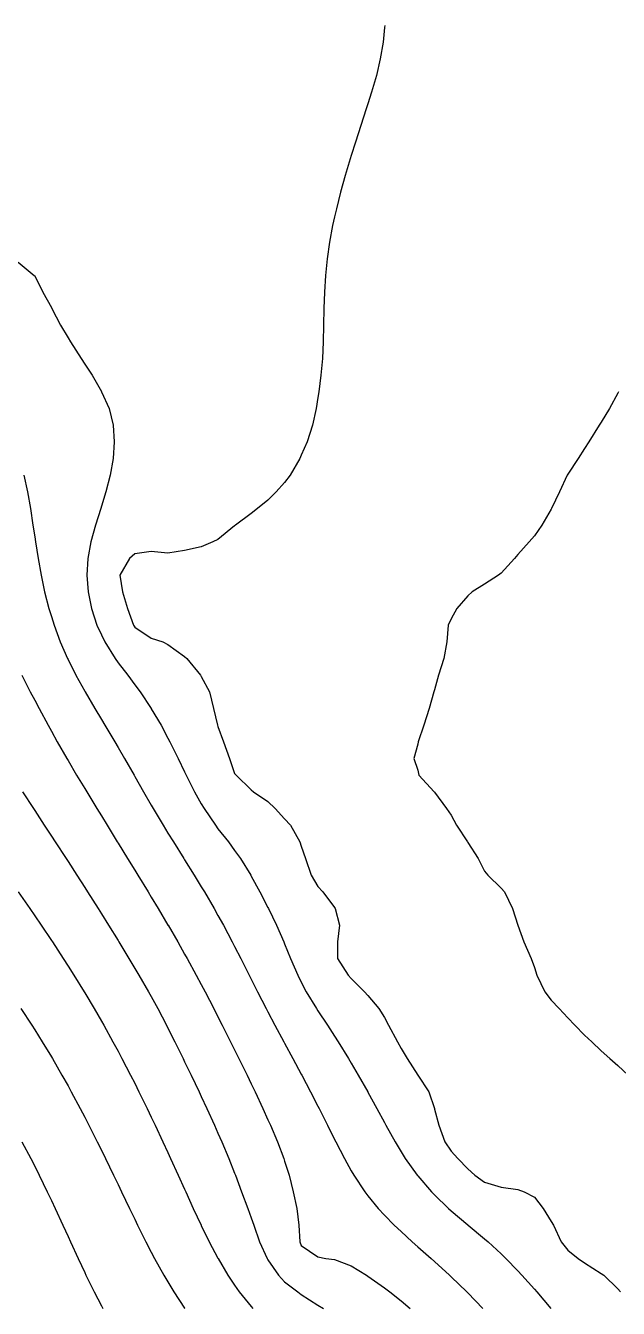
# Model space of a CAD drawing. Extents: x 771911 to 772814, y 1416488 to 1417835.
# Drawn here: x 772467.9 to 772503.5, y 1417389.2 to 1417466.2 of the extents above; entities that cross this region are included whole.
import ezdxf

# ---------------------------------------------------------------- set-up
doc = ezdxf.new("R2010")
doc.units = 0
doc.header["$MEASUREMENT"] = 0
for name, color, linetype in [('740.5', 1, 'CONTINUOUS'), ('741', 1, 'CONTINUOUS'), ('741.5', 1, 'CONTINUOUS'), ('742', 1, 'CONTINUOUS'), ('742.5', 1, 'CONTINUOUS'), ('743', 1, 'CONTINUOUS'), ('743.5', 1, 'CONTINUOUS'), ('744', 1, 'CONTINUOUS'), ('744.5', 1, 'CONTINUOUS')]:
    doc.layers.add(name, color=color, linetype=linetype)

msp = doc.modelspace()

# ---------------------------------------------------------------- linework, layer by layer
at = {"layer": '740.5', "color": 0, "linetype": 'Continuous'}
msp.add_polyline3d([(772503.474, 1417444.206, 740.5), (772503.434, 1417444.129, 740.5), (772502.933, 1417443.206, 740.5), (772502.434, 1417442.389, 740.5), (772502.311, 1417442.206, 740.5), (772501.685, 1417441.206, 740.5), (772501.434, 1417440.809, 740.5), (772501.047, 1417440.206, 740.5), (772500.434, 1417439.274, 740.5), (772500.394, 1417439.206, 740.5), (772499.942, 1417438.206, 740.5), (772499.451, 1417437.206, 740.5), (772499.434, 1417437.174, 740.5), (772498.872, 1417436.206, 740.5), (772498.434, 1417435.575, 740.5), (772498.122, 1417435.206, 740.5), (772497.434, 1417434.451, 740.5), (772497.238, 1417434.206, 740.5), (772496.434, 1417433.341, 740.5), (772496.277, 1417433.206, 740.5), (772495.434, 1417432.673, 740.5), (772494.684, 1417432.206, 740.5), (772494.434, 1417431.973, 740.5), (772493.767, 1417431.206, 740.5), (772493.434, 1417430.596, 740.5), (772493.251, 1417430.206, 740.5), (772493.174, 1417429.206, 740.5), (772492.981, 1417428.206, 740.5), (772492.664, 1417427.206, 740.5), (772492.434, 1417426.336, 740.5), (772492.391, 1417426.206, 740.5), (772492.105, 1417425.206, 740.5), (772491.784, 1417424.206, 740.5), (772491.455, 1417423.206, 740.5), (772491.434, 1417423.076, 740.5), (772491.193, 1417422.206, 740.5), (772491.434, 1417421.505, 740.5), (772491.497, 1417421.206, 740.5), (772492.404, 1417420.206, 740.5), (772492.434, 1417420.182, 740.5), (772493.158, 1417419.206, 740.5), (772493.434, 1417418.806, 740.5), (772493.758, 1417418.206, 740.5), (772494.414, 1417417.206, 740.5), (772494.434, 1417417.173, 740.5), (772495.042, 1417416.206, 740.5), (772495.434, 1417415.452, 740.5), (772495.624, 1417415.206, 740.5), (772496.434, 1417414.432, 740.5), (772496.625, 1417414.206, 740.5), (772497.121, 1417413.206, 740.5), (772497.432, 1417412.206, 740.5), (772497.434, 1417412.202, 740.5), (772497.787, 1417411.206, 740.5), (772498.229, 1417410.206, 740.5), (772498.434, 1417409.661, 740.5), (772498.58, 1417409.206, 740.5), (772499.056, 1417408.206, 740.5), (772499.434, 1417407.7, 740.5), (772499.92, 1417407.206, 740.5), (772500.434, 1417406.639, 740.5), (772500.858, 1417406.206, 740.5), (772501.434, 1417405.606, 740.5), (772501.874, 1417405.206, 740.5), (772502.434, 1417404.663, 740.5), (772502.957, 1417404.206, 740.5), (772503.434, 1417403.784, 740.5), (772504.05, 1417403.206, 740.5)], dxfattribs=at)
at = {"layer": '741', "color": 0, "linetype": 'Continuous'}
msp.add_polyline3d([(772489.448, 1417466.206, 741), (772489.434, 1417466.07, 741), (772489.345, 1417465.206, 741), (772489.176, 1417464.206, 741), (772488.942, 1417463.206, 741), (772488.657, 1417462.206, 741), (772488.434, 1417461.505, 741), (772488.339, 1417461.206, 741), (772488.009, 1417460.206, 741), (772487.682, 1417459.206, 741), (772487.434, 1417458.401, 741), (772487.371, 1417458.206, 741), (772487.073, 1417457.206, 741), (772486.797, 1417456.206, 741), (772486.543, 1417455.206, 741), (772486.434, 1417454.713, 741), (772486.318, 1417454.206, 741), (772486.129, 1417453.206, 741), (772485.984, 1417452.206, 741), (772485.887, 1417451.206, 741), (772485.829, 1417450.206, 741), (772485.798, 1417449.206, 741), (772485.777, 1417448.206, 741), (772485.749, 1417447.206, 741), (772485.7, 1417446.206, 741), (772485.618, 1417445.206, 741), (772485.495, 1417444.206, 741), (772485.434, 1417443.867, 741), (772485.327, 1417443.206, 741), (772485.104, 1417442.206, 741), (772484.786, 1417441.206, 741), (772484.434, 1417440.424, 741), (772484.342, 1417440.206, 741), (772483.761, 1417439.206, 741), (772483.434, 1417438.777, 741), (772482.936, 1417438.206, 741), (772482.434, 1417437.72, 741), (772481.797, 1417437.206, 741), (772481.434, 1417436.909, 741), (772480.485, 1417436.206, 741), (772480.434, 1417436.164, 741), (772479.434, 1417435.35, 741), (772479.129, 1417435.206, 741), (772478.434, 1417434.919, 741), (772477.434, 1417434.694, 741), (772476.434, 1417434.533, 741), (772475.434, 1417434.638, 741), (772474.434, 1417434.493, 741), (772474.127, 1417434.206, 741), (772473.55, 1417433.206, 741), (772473.712, 1417432.206, 741), (772474.013, 1417431.206, 741), (772474.355, 1417430.206, 741), (772474.434, 1417430.101, 741), (772475.434, 1417429.424, 741), (772476.128, 1417429.206, 741), (772476.434, 1417429.053, 741), (772477.434, 1417428.334, 741), (772477.574, 1417428.206, 741), (772478.388, 1417427.206, 741), (772478.434, 1417427.128, 741), (772478.931, 1417426.206, 741), (772479.163, 1417425.206, 741), (772479.408, 1417424.206, 741), (772479.434, 1417424.124, 741), (772479.766, 1417423.206, 741), (772480.135, 1417422.206, 741), (772480.434, 1417421.309, 741), (772480.518, 1417421.206, 741), (772481.434, 1417420.324, 741), (772481.558, 1417420.206, 741), (772482.434, 1417419.635, 741), (772482.877, 1417419.206, 741), (772483.434, 1417418.587, 741), (772483.782, 1417418.206, 741), (772484.355, 1417417.206, 741), (772484.434, 1417416.957, 741), (772484.688, 1417416.206, 741), (772485.022, 1417415.206, 741), (772485.434, 1417414.526, 741), (772485.734, 1417414.206, 741), (772486.434, 1417413.267, 741), (772486.471, 1417413.206, 741), (772486.727, 1417412.206, 741), (772486.611, 1417411.206, 741), (772486.612, 1417410.206, 741), (772487.253, 1417409.206, 741), (772487.434, 1417409, 741), (772488.229, 1417408.206, 741), (772488.434, 1417407.995, 741), (772489.098, 1417407.206, 741), (772489.434, 1417406.664, 741), (772489.677, 1417406.206, 741), (772490.201, 1417405.206, 741), (772490.434, 1417404.811, 741), (772490.798, 1417404.206, 741), (772491.434, 1417403.21, 741), (772491.437, 1417403.206, 741), (772492.091, 1417402.206, 741), (772492.421, 1417401.206, 741), (772492.434, 1417401.161, 741), (772492.684, 1417400.206, 741), (772493.05, 1417399.206, 741), (772493.434, 1417398.652, 741), (772493.837, 1417398.206, 741), (772494.434, 1417397.594, 741), (772494.861, 1417397.206, 741), (772495.434, 1417396.782, 741), (772496.434, 1417396.482, 741), (772497.434, 1417396.351, 741), (772497.815, 1417396.206, 741), (772498.434, 1417395.879, 741), (772498.945, 1417395.206, 741), (772499.434, 1417394.432, 741), (772499.564, 1417394.206, 741), (772500.031, 1417393.206, 741), (772500.434, 1417392.703, 741), (772501.059, 1417392.206, 741), (772501.434, 1417391.949, 741), (772502.434, 1417391.315, 741), (772502.597, 1417391.206, 741), (772503.434, 1417390.388, 741), (772503.585, 1417390.206, 741)], dxfattribs=at)
at = {"layer": '741.5', "color": 0, "linetype": 'Continuous'}
msp.add_polyline3d([(772467.434, 1417452.001, 741.5), (772468.403, 1417451.206, 741.5), (772468.434, 1417451.176, 741.5), (772468.922, 1417450.206, 741.5), (772469.434, 1417449.266, 741.5), (772469.457, 1417449.206, 741.5), (772469.979, 1417448.206, 741.5), (772470.434, 1417447.458, 741.5), (772470.579, 1417447.206, 741.5), (772471.224, 1417446.206, 741.5), (772471.434, 1417445.87, 741.5), (772471.882, 1417445.206, 741.5), (772472.434, 1417444.231, 741.5), (772472.449, 1417444.206, 741.5), (772472.899, 1417443.206, 741.5), (772473.142, 1417442.206, 741.5), (772473.208, 1417441.206, 741.5), (772473.137, 1417440.206, 741.5), (772472.962, 1417439.206, 741.5), (772472.706, 1417438.206, 741.5), (772472.434, 1417437.35, 741.5), (772472.397, 1417437.206, 741.5), (772472.089, 1417436.206, 741.5), (772471.809, 1417435.206, 741.5), (772471.623, 1417434.206, 741.5), (772471.568, 1417433.206, 741.5), (772471.648, 1417432.206, 741.5), (772471.849, 1417431.206, 741.5), (772472.171, 1417430.206, 741.5), (772472.434, 1417429.632, 741.5), (772472.636, 1417429.206, 741.5), (772473.268, 1417428.206, 741.5), (772473.434, 1417427.959, 741.5), (772474.017, 1417427.206, 741.5), (772474.434, 1417426.623, 741.5), (772474.755, 1417426.206, 741.5), (772475.423, 1417425.206, 741.5), (772475.434, 1417425.188, 741.5), (772476.018, 1417424.206, 741.5), (772476.434, 1417423.435, 741.5), (772476.55, 1417423.206, 741.5), (772477.042, 1417422.206, 741.5), (772477.434, 1417421.409, 741.5), (772477.525, 1417421.206, 741.5), (772478.021, 1417420.206, 741.5), (772478.434, 1417419.492, 741.5), (772478.599, 1417419.206, 741.5), (772479.286, 1417418.206, 741.5), (772479.434, 1417417.998, 741.5), (772480.061, 1417417.206, 741.5), (772480.434, 1417416.681, 741.5), (772480.783, 1417416.206, 741.5), (772481.406, 1417415.206, 741.5), (772481.434, 1417415.158, 741.5), (772481.955, 1417414.206, 741.5), (772482.434, 1417413.27, 741.5), (772482.465, 1417413.206, 741.5), (772482.945, 1417412.206, 741.5), (772483.384, 1417411.206, 741.5), (772483.434, 1417411.093, 741.5), (772483.788, 1417410.206, 741.5), (772484.218, 1417409.206, 741.5), (772484.434, 1417408.785, 741.5), (772484.734, 1417408.206, 741.5), (772485.348, 1417407.206, 741.5), (772485.434, 1417407.069, 741.5), (772486.011, 1417406.206, 741.5), (772486.434, 1417405.54, 741.5), (772486.656, 1417405.206, 741.5), (772487.27, 1417404.206, 741.5), (772487.434, 1417403.925, 741.5), (772487.857, 1417403.206, 741.5), (772488.423, 1417402.206, 741.5), (772488.434, 1417402.187, 741.5), (772488.974, 1417401.206, 741.5), (772489.434, 1417400.362, 741.5), (772489.516, 1417400.206, 741.5), (772490.066, 1417399.206, 741.5), (772490.434, 1417398.608, 741.5), (772490.675, 1417398.206, 741.5), (772491.395, 1417397.206, 741.5), (772491.434, 1417397.159, 741.5), (772492.253, 1417396.206, 741.5), (772492.434, 1417396.018, 741.5), (772493.276, 1417395.206, 741.5), (772493.434, 1417395.062, 741.5), (772494.434, 1417394.219, 741.5), (772494.45, 1417394.206, 741.5), (772495.434, 1417393.39, 741.5), (772495.655, 1417393.206, 741.5), (772496.434, 1417392.491, 741.5), (772496.722, 1417392.206, 741.5), (772497.434, 1417391.47, 741.5), (772497.674, 1417391.206, 741.5), (772498.434, 1417390.364, 741.5), (772498.577, 1417390.206, 741.5), (772499.423, 1417389.206, 741.5)], dxfattribs=at)
at = {"layer": '742', "color": 0, "linetype": 'Continuous'}
msp.add_polyline3d([(772467.789, 1417439.206, 742), (772468.002, 1417438.206, 742), (772468.174, 1417437.206, 742), (772468.327, 1417436.206, 742), (772468.434, 1417435.517, 742), (772468.476, 1417435.206, 742), (772468.633, 1417434.206, 742), (772468.813, 1417433.206, 742), (772469.027, 1417432.206, 742), (772469.286, 1417431.206, 742), (772469.434, 1417430.739, 742), (772469.593, 1417430.206, 742), (772469.962, 1417429.206, 742), (772470.407, 1417428.206, 742), (772470.434, 1417428.152, 742), (772470.909, 1417427.206, 742), (772471.434, 1417426.262, 742), (772471.466, 1417426.206, 742), (772472.05, 1417425.206, 742), (772472.434, 1417424.557, 742), (772472.645, 1417424.206, 742), (772473.236, 1417423.206, 742), (772473.434, 1417422.87, 742), (772473.818, 1417422.206, 742), (772474.395, 1417421.206, 742), (772474.434, 1417421.141, 742), (772474.965, 1417420.206, 742), (772475.434, 1417419.405, 742), (772475.547, 1417419.206, 742), (772476.14, 1417418.206, 742), (772476.434, 1417417.728, 742), (772476.755, 1417417.206, 742), (772477.383, 1417416.206, 742), (772477.434, 1417416.125, 742), (772478.01, 1417415.206, 742), (772478.434, 1417414.512, 742), (772478.62, 1417414.206, 742), (772479.203, 1417413.206, 742), (772479.434, 1417412.798, 742), (772479.76, 1417412.206, 742), (772480.293, 1417411.206, 742), (772480.434, 1417410.938, 742), (772480.805, 1417410.206, 742), (772481.31, 1417409.206, 742), (772481.434, 1417408.964, 742), (772481.812, 1417408.206, 742), (772482.328, 1417407.206, 742), (772482.434, 1417407.005, 742), (772482.856, 1417406.206, 742), (772483.396, 1417405.206, 742), (772483.434, 1417405.135, 742), (772483.937, 1417404.206, 742), (772484.434, 1417403.276, 742), (772484.471, 1417403.206, 742), (772484.996, 1417402.206, 742), (772485.434, 1417401.345, 742), (772485.505, 1417401.206, 742), (772486.008, 1417400.206, 742), (772486.434, 1417399.35, 742), (772486.507, 1417399.206, 742), (772487.025, 1417398.206, 742), (772487.434, 1417397.47, 742), (772487.589, 1417397.206, 742), (772488.249, 1417396.206, 742), (772488.434, 1417395.968, 742), (772489.053, 1417395.206, 742), (772489.434, 1417394.808, 742), (772490.018, 1417394.206, 742), (772490.434, 1417393.823, 742), (772491.099, 1417393.206, 742), (772491.434, 1417392.912, 742), (772492.224, 1417392.206, 742), (772492.434, 1417392.021, 742), (772493.332, 1417391.206, 742), (772493.434, 1417391.112, 742), (772494.377, 1417390.206, 742), (772494.434, 1417390.15, 742), (772495.339, 1417389.206, 742)], dxfattribs=at)
at = {"layer": '742.5', "color": 0, "linetype": 'Continuous'}
msp.add_polyline3d([(772467.657, 1417427.206, 742.5), (772468.159, 1417426.206, 742.5), (772468.434, 1417425.707, 742.5), (772468.7, 1417425.206, 742.5), (772469.244, 1417424.206, 742.5), (772469.434, 1417423.86, 742.5), (772469.785, 1417423.206, 742.5), (772470.361, 1417422.206, 742.5), (772470.434, 1417422.085, 742.5), (772470.951, 1417421.206, 742.5), (772471.434, 1417420.411, 742.5), (772471.556, 1417420.206, 742.5), (772472.162, 1417419.206, 742.5), (772472.434, 1417418.768, 742.5), (772472.774, 1417418.206, 742.5), (772473.392, 1417417.206, 742.5), (772473.434, 1417417.14, 742.5), (772474.006, 1417416.206, 742.5), (772474.434, 1417415.519, 742.5), (772474.625, 1417415.206, 742.5), (772475.238, 1417414.206, 742.5), (772475.434, 1417413.887, 742.5), (772475.843, 1417413.206, 742.5), (772476.434, 1417412.217, 742.5), (772476.44, 1417412.206, 742.5), (772477.017, 1417411.206, 742.5), (772477.434, 1417410.476, 742.5), (772477.584, 1417410.206, 742.5), (772478.131, 1417409.206, 742.5), (772478.434, 1417408.643, 742.5), (772478.663, 1417408.206, 742.5), (772479.179, 1417407.206, 742.5), (772479.434, 1417406.708, 742.5), (772479.688, 1417406.206, 742.5), (772480.192, 1417405.206, 742.5), (772480.434, 1417404.724, 742.5), (772480.692, 1417404.206, 742.5), (772481.185, 1417403.206, 742.5), (772481.434, 1417402.691, 742.5), (772481.668, 1417402.206, 742.5), (772482.135, 1417401.206, 742.5), (772482.434, 1417400.537, 742.5), (772482.582, 1417400.206, 742.5), (772483.004, 1417399.206, 742.5), (772483.386, 1417398.206, 742.5), (772483.434, 1417398.057, 742.5), (772483.716, 1417397.206, 742.5), (772483.956, 1417396.206, 742.5), (772484.171, 1417395.206, 742.5), (772484.289, 1417394.206, 742.5), (772484.341, 1417393.206, 742.5), (772484.434, 1417392.992, 742.5), (772485.434, 1417392.297, 742.5), (772485.908, 1417392.206, 742.5), (772486.434, 1417392.142, 742.5), (772487.434, 1417391.758, 742.5), (772488.347, 1417391.206, 742.5), (772488.434, 1417391.155, 742.5), (772489.434, 1417390.454, 742.5), (772489.75, 1417390.206, 742.5), (772490.434, 1417389.668, 742.5), (772490.975, 1417389.206, 742.5)], dxfattribs=at)
at = {"layer": '743', "color": 0, "linetype": 'Continuous'}
msp.add_polyline3d([(772467.702, 1417420.206, 743), (772468.354, 1417419.206, 743), (772468.434, 1417419.088, 743), (772469.004, 1417418.206, 743), (772469.434, 1417417.557, 743), (772469.659, 1417417.206, 743), (772470.313, 1417416.206, 743), (772470.434, 1417416.024, 743), (772470.958, 1417415.206, 743), (772471.434, 1417414.474, 743), (772471.603, 1417414.206, 743), (772472.237, 1417413.206, 743), (772472.434, 1417412.896, 743), (772472.861, 1417412.206, 743), (772473.434, 1417411.281, 743), (772473.479, 1417411.206, 743), (772474.081, 1417410.206, 743), (772474.434, 1417409.619, 743), (772474.677, 1417409.206, 743), (772475.272, 1417408.206, 743), (772475.434, 1417407.925, 743), (772475.83, 1417407.206, 743), (772476.342, 1417406.206, 743), (772476.434, 1417406.026, 743), (772476.838, 1417405.206, 743), (772477.336, 1417404.206, 743), (772477.434, 1417404.008, 743), (772477.822, 1417403.206, 743), (772478.302, 1417402.206, 743), (772478.434, 1417401.928, 743), (772478.768, 1417401.206, 743), (772479.222, 1417400.206, 743), (772479.434, 1417399.726, 743), (772479.659, 1417399.206, 743), (772480.077, 1417398.206, 743), (772480.434, 1417397.319, 743), (772480.477, 1417397.206, 743), (772480.855, 1417396.206, 743), (772481.222, 1417395.206, 743), (772481.434, 1417394.64, 743), (772481.581, 1417394.206, 743), (772481.93, 1417393.206, 743), (772482.387, 1417392.206, 743), (772482.434, 1417392.134, 743), (772483.061, 1417391.206, 743), (772483.434, 1417390.811, 743), (772484.232, 1417390.206, 743), (772484.434, 1417390.046, 743), (772485.434, 1417389.409, 743), (772485.777, 1417389.206, 743)], dxfattribs=at)
at = {"layer": '743.5', "color": 0, "linetype": 'Continuous'}
msp.add_polyline3d([(772467.44, 1417414.206, 743.5), (772468.136, 1417413.206, 743.5), (772468.434, 1417412.779, 743.5), (772468.82, 1417412.206, 743.5), (772469.434, 1417411.297, 743.5), (772469.493, 1417411.206, 743.5), (772470.143, 1417410.206, 743.5), (772470.434, 1417409.756, 743.5), (772470.778, 1417409.206, 743.5), (772471.399, 1417408.206, 743.5), (772471.434, 1417408.15, 743.5), (772471.994, 1417407.206, 743.5), (772472.434, 1417406.454, 743.5), (772472.575, 1417406.206, 743.5), (772473.13, 1417405.206, 743.5), (772473.434, 1417404.648, 743.5), (772473.667, 1417404.206, 743.5), (772474.187, 1417403.206, 743.5), (772474.434, 1417402.724, 743.5), (772474.691, 1417402.206, 743.5), (772475.183, 1417401.206, 743.5), (772475.434, 1417400.69, 743.5), (772475.663, 1417400.206, 743.5), (772476.131, 1417399.206, 743.5), (772476.434, 1417398.559, 743.5), (772476.593, 1417398.206, 743.5), (772477.046, 1417397.206, 743.5), (772477.434, 1417396.359, 743.5), (772477.501, 1417396.206, 743.5), (772477.952, 1417395.206, 743.5), (772478.424, 1417394.206, 743.5), (772478.434, 1417394.186, 743.5), (772478.904, 1417393.206, 743.5), (772479.434, 1417392.218, 743.5), (772479.44, 1417392.206, 743.5), (772480.023, 1417391.206, 743.5), (772480.434, 1417390.606, 743.5), (772480.712, 1417390.206, 743.5), (772481.434, 1417389.318, 743.5), (772481.532, 1417389.206, 743.5)], dxfattribs=at)
at = {"layer": '744', "color": 0, "linetype": 'Continuous'}
msp.add_polyline3d([(772467.608, 1417407.206, 744), (772468.261, 1417406.206, 744), (772468.434, 1417405.938, 744), (772468.887, 1417405.206, 744), (772469.434, 1417404.307, 744), (772469.493, 1417404.206, 744), (772470.068, 1417403.206, 744), (772470.434, 1417402.559, 744), (772470.626, 1417402.206, 744), (772471.162, 1417401.206, 744), (772471.434, 1417400.689, 744), (772471.68, 1417400.206, 744), (772472.184, 1417399.206, 744), (772472.434, 1417398.704, 744), (772472.675, 1417398.206, 744), (772473.159, 1417397.206, 744), (772473.434, 1417396.64, 744), (772473.639, 1417396.206, 744), (772474.119, 1417395.206, 744), (772474.434, 1417394.567, 744), (772474.608, 1417394.206, 744), (772475.108, 1417393.206, 744), (772475.434, 1417392.59, 744), (772475.634, 1417392.206, 744), (772476.189, 1417391.206, 744), (772476.434, 1417390.798, 744), (772476.787, 1417390.206, 744), (772477.434, 1417389.222, 744), (772477.444, 1417389.206, 744)], dxfattribs=at)
at = {"layer": '744.5', "color": 0, "linetype": 'Continuous'}
msp.add_polyline3d([(772467.665, 1417399.206, 744.5), (772468.195, 1417398.206, 744.5), (772468.434, 1417397.739, 744.5), (772468.7, 1417397.206, 744.5), (772469.186, 1417396.206, 744.5), (772469.434, 1417395.681, 744.5), (772469.656, 1417395.206, 744.5), (772470.118, 1417394.206, 744.5), (772470.434, 1417393.517, 744.5), (772470.576, 1417393.206, 744.5), (772471.036, 1417392.206, 744.5), (772471.434, 1417391.361, 744.5), (772471.507, 1417391.206, 744.5), (772471.993, 1417390.206, 744.5), (772472.434, 1417389.358, 744.5), (772472.514, 1417389.206, 744.5)], dxfattribs=at)

doc.saveas('drawing.dxf')
